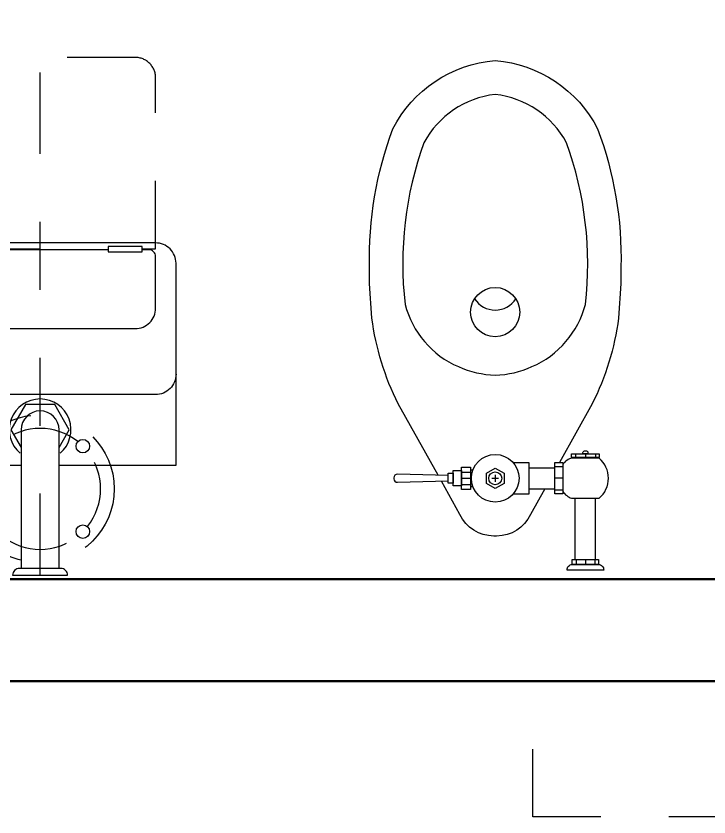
# Model space of a CAD drawing. Header units: millimetres. Extents: x 2523 to 2756, y 378 to 482.
# Drawn here: x 2585.965 to 2586.985, y 449.624 to 450.803 of the extents above; entities that cross this region are included whole.
import ezdxf

# ---------------------------------------------------------------- set-up
doc = ezdxf.new("R2010")
doc.units = ezdxf.units.MM
for name, pattern in [('DIVIDE5', [0.24, 0.12, -0.04, 0, -0.04, 0, -0.04]), ('HIDDE30', [0.048, 0.03, -0.018]), ('HIDDEN5', [0.07, 0.04, -0.03])]:
    doc.linetypes.add(name, pattern=pattern)
doc.layers.add('MOB', color=161, linetype='Continuous', lineweight=15)
doc.layers.add('MUROS', color=7, linetype='Continuous', lineweight=50)
doc.layers.add('MOBILIARIO', color=161, linetype='Continuous')
doc.layers.add('MOBSANIT', color=161, linetype='Continuous')

# ---------------------------------------------------------------- blocks, each defined once
blk = doc.blocks.new('A$C05C22262')
for p, q in [((0.0372, 0.7345), (0.0372, 0.6445)), ((0.0672, 0.7345), (0.0672, 0.6445)), ((0.1355, 0.6305), (0.0975, 0.6305)), ((0.1355, 0.5995), (0.0975, 0.5995))]:
    blk.add_line(p, q)
at = {"color": 8}
for p, q in [((0.0383, 0.7345), (0.0383, 0.742)), ((0.0522, 0.7345), (0.0522, 0.742)), ((0.0661, 0.7345), (0.0661, 0.742)), ((0.0975, 0.6321), (0.0854, 0.6321)), ((0.2212, 0.6272), (0.2178, 0.6272)), ((0.0854, 0.615), (0.0975, 0.615)), ((0.19, 0.615), (0.18, 0.615)), ((0.185, 0.61), (0.185, 0.62)), ((0.2345, 0.624), (0.2212, 0.624)), ((0.2345, 0.615), (0.2212, 0.615)), ((0.2212, 0.6028), (0.2178, 0.6028)), ((0.2345, 0.606), (0.2212, 0.606)), ((0.0975, 0.5979), (0.0854, 0.5979)), ((0.0331, 0.5855), (0.0331, 0.5844)), ((0.0373, 0.5789), (0.0373, 0.5844)), ((0.0522, 0.5789), (0.0522, 0.5844)), ((0.0671, 0.5789), (0.0671, 0.5844)), ((0.0713, 0.5855), (0.0713, 0.5844))]:
    blk.add_line(p, q, dxfattribs=at)
for points in [[(0.0254, 0.75), (0.079, 0.75, -0.443315), (0.0715, 0.742), (0.033, 0.742, -0.443315)], [(0.254, 0.611), (0.3289, 0.6091, 0.421553), (0.334, 0.6141), (0.334, 0.6159, 0.421553), (0.3289, 0.6209), (0.254, 0.619)], [(0.0485, 0.5789), (0.0559, 0.5789), (0.0559, 0.577, -0.414214), (0.0537, 0.5748), (0.0507, 0.5748, -0.414214), (0.0485, 0.577)]]:
    blk.add_lwpolyline(points, format="xyb", close=True, dxfattribs=at)
for points in [[(0.0716, 0.742), (0.0716, 0.7345), (0.0329, 0.7345), (0.0329, 0.742)], [(0.198, 0.6225), (0.198, 0.6075), (0.185, 0.6), (0.172, 0.6075), (0.172, 0.6225), (0.185, 0.63)], [(0.2345, 0.5985), (0.2212, 0.5985), (0.2212, 0.6315), (0.2345, 0.6315)], [(0.2468, 0.6037), (0.2345, 0.6037), (0.2345, 0.6263), (0.2468, 0.6263)], [(0.254, 0.6076), (0.2468, 0.6076), (0.2468, 0.6224), (0.254, 0.6224)], [(0.0319, 0.5844), (0.0726, 0.5844), (0.0726, 0.5789), (0.0319, 0.5789)]]:
    blk.add_lwpolyline(points, close=True, dxfattribs=at)
for points in [[(0.112, 0.6305), (0.1331, 0.6684, -0.290731), (0.1829, 0.7), (0.185, 0.7), (0.1871, 0.7, -0.290731), (0.2369, 0.6684), (0.2642, 0.6193)], [(0.0854, 0.6346, 0.154601), (0.0726, 0.6445), (0.0319, 0.6445, 0.455032), (0.0319, 0.5855), (0.0713, 0.5855, 0.259938), (0.0854, 0.5954)], [(0.269, 0.6106), (0.3276, 0.5055, -0.085425), (0.3664, 0.3793), (0.37, 0.3285), (0.37, 0.304, -0.095638), (0.3357, 0.1009, -0.260174), (0.185, 0, -0.260174), (0.0343, 0.1009, -0.095638), (0, 0.304), (0, 0.3285), (0.0036, 0.3793, -0.085425), (0.0424, 0.5055), (0.0906, 0.592)]]:
    blk.add_lwpolyline(points, format="xyb")
blk.add_lwpolyline([(0.0854, 0.592), (0.0854, 0.638), (0.0975, 0.638), (0.0975, 0.592)], close=True)
blk.add_lwpolyline([(0.1588, 0.5918), (0.1355, 0.5918), (0.1355, 0.6382), (0.1588, 0.6382)])
blk.add_lwpolyline([(0.185, 0.4634, 0.094025), (0.1309, 0.4507, 0.231007), (0.0523, 0.359), (0.0523, 0.359, 0.115347), (0.08, 0.1212, 0.246972), (0.185, 0.0502, 0.246972), (0.29, 0.1212, 0.115347), (0.3177, 0.359), (0.3177, 0.359, 0.231007), (0.2391, 0.4507, 0.094025)], format="xyb", close=True)
for radius in [0.035, 0.0095]:
    blk.add_circle((0.185, 0.615), radius)
blk.add_circle((0.185, 0.3704), 0.0362, dxfattribs=at)
blk.add_arc((0.185, 0.3312), 0.0362, 32.8341, 147.1659, dxfattribs=at)
blk = doc.blocks.new('WC')
at = {"layer": 'MOBSANIT', "rotation": 180}
blk.add_blockref('A$C05C22262', (0.1695, 0.75), dxfattribs=at)
blk = doc.blocks.new('15720465')
at = {"color": 8, "linetype": 'DIVIDE5'}
blk.add_line((0, 0), (0, -0.823), dxfattribs=at)
blk.add_lwpolyline([(0.0304, -0.01, 0.418445), (0.0404, 0), (-0.0404, 0, 0.418445), (-0.0304, -0.01)], format="xyb", close=True)
for points in [[(-0.0279, -0.01), (-0.0279, -0.2139, 1), (0.0279, -0.2139), (0.0279, -0.01)], [(-0.0279, -0.162), (-0.2, -0.162), (-0.2, -0.459, 0.414214), (-0.17, -0.489), (0.17, -0.489, 0.414214), (0.2, -0.459), (0.2, -0.162), (0.0279, -0.162)], [(-0.2, -0.2958, -0.414214), (-0.17, -0.2658), (0.17, -0.2658, -0.414214), (0.2, -0.2958)], [(0.15, -0.479), (0.16, -0.479, 0.414214), (0.17, -0.469), (0.17, -0.3929, 0.414214), (0.14, -0.3629), (-0.14, -0.3629, 0.414214), (-0.17, -0.3929), (-0.17, -0.469, 0.414214), (-0.16, -0.479), (-0.15, -0.479)]]:
    blk.add_lwpolyline(points, format="xyb")
at = {"color": 8}
blk.add_lwpolyline([(-0.0279, -0.1879), (-0.0429, -0.2139), (-0.0215, -0.251), (0.0215, -0.251), (0.0429, -0.2139), (0.0279, -0.1879)], dxfattribs=at)
at = {"color": 8, "linetype": 'HIDDE30'}
blk.add_lwpolyline([(-0.15, -0.4805), (-0.17, -0.4805), (-0.17, -0.732, 0.414214), (-0.14, -0.762), (0.14, -0.762, 0.414214), (0.17, -0.732), (0.17, -0.4805), (0.15, -0.4805)], format="xyb", dxfattribs=at)
at = {"color": 8}
for points in [[(-0.15, -0.4835), (-0.1, -0.4835), (-0.1, -0.476), (-0.15, -0.476)], [(0.15, -0.4835), (0.1, -0.4835), (0.1, -0.476), (0.15, -0.476)]]:
    blk.add_lwpolyline(points, close=True, dxfattribs=at)
blk.add_lwpolyline([(-0.1, -0.479), (0.1, -0.479)])
at = {"color": 8, "linetype": 'HIDDE30'}
blk.add_lwpolyline([(0.1, -0.4805), (-0.1, -0.4805)], dxfattribs=at)
blk.add_circle((0, -0.127), 0.109, dxfattribs=at)
at = {"color": 8}
for centre in [(-0.0629, -0.0641), (0.0629, -0.0641), (-0.0629, -0.1899), (0.0629, -0.1899)]:
    blk.add_circle(centre, 0.01, dxfattribs=at)
at = {"color": 8, "linetype": 'HIDDE30'}
for start, end in [(51.4411, 128.5589), (141.4411, 218.5589), (321.4411, 38.5589), (231.4411, 308.5589)]:
    blk.add_arc((0, -0.127), 0.089, start, end, dxfattribs=at)
at = {"color": 8}
blk.add_arc((0, -0.2139), 0.0454, 130.568, 49.432, dxfattribs=at)
blk = doc.blocks.new('59570232')
at = {"linetype": 'HIDDEN5'}
blk.add_lwpolyline([(0, -0.2), (0, 0), (0.9, 0), (0.9, -0.2)], close=True, dxfattribs=at)

msp = doc.modelspace()

# ---------------------------------------------------------------- linework, layer by layer
at = {"layer": 'MUROS'}
for p, q in [((2588.5255, 449.9743), (2583.0505, 449.9743)), ((2584.7755, 449.8243), (2588.6755, 449.8243))]:
    msp.add_line(p, q, dxfattribs=at)

# ---------------------------------------------------------------- block references
at = {"layer": 'MOB'}
msp.add_blockref('WC', (2586.6855, 449.9878), dxfattribs=at)
at = {"layer": 'MOBILIARIO', "rotation": 180}
msp.add_blockref('15720465', (2586.0003, 449.9802), dxfattribs=at)
at = {"layer": 'MOBILIARIO'}
msp.add_blockref('59570232', (2586.7255, 449.8243), dxfattribs=at)

doc.saveas('drawing.dxf')
